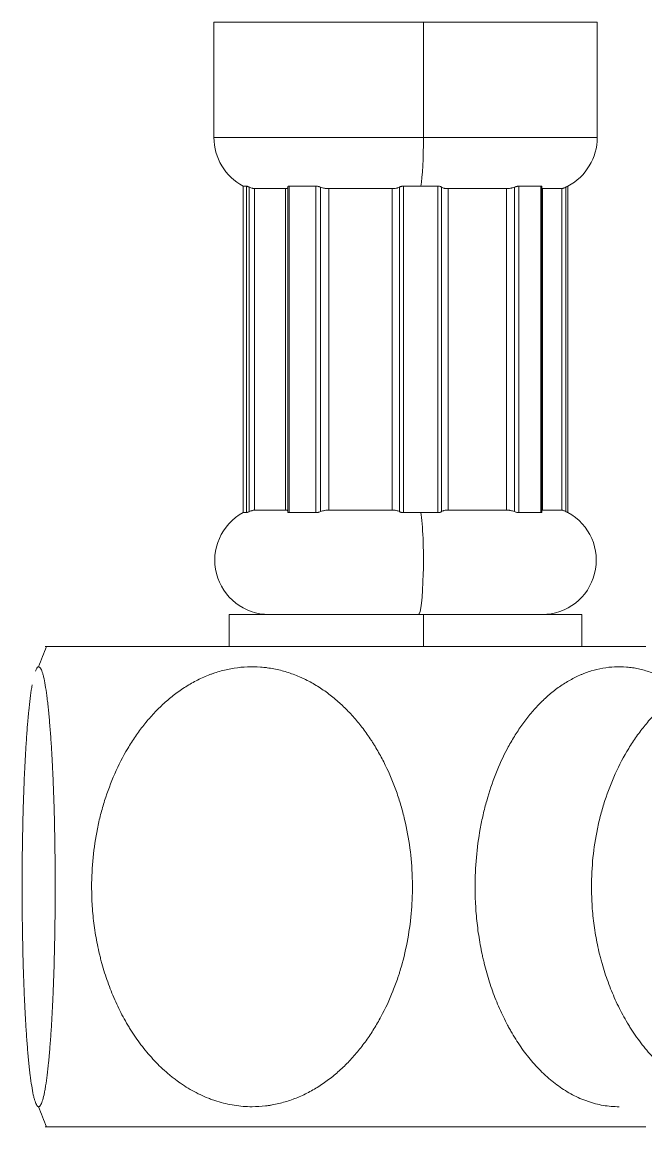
# Model space of a CAD drawing. Header units: millimetres. Extents: x 13479 to 14073, y 4989 to 5829.
# Drawn here: x 13571.82 to 13591.29, y 5077.61 to 5112.11 of the extents above; entities that cross this region are included whole.
import ezdxf

# ---------------------------------------------------------------- set-up
doc = ezdxf.new("R2010")
doc.units = ezdxf.units.MM

msp = doc.modelspace()

# ---------------------------------------------------------------- linework, layer by layer
at = {"linetype": 'Continuous', "lineweight": 18}
for p, q in [((13584.348, 5112.109), (13577.806, 5112.109)), ((13577.806, 5112.109), (13577.806, 5108.507)), ((13584.348, 5112.109), (13589.768, 5112.109)), ((13589.768, 5108.507), (13589.768, 5112.109)), ((13578.821, 5106.987), (13578.72, 5106.987)), ((13578.72, 5106.987), (13578.72, 5096.792)), ((13580.039, 5106.909), (13579.072, 5106.909)), ((13580.112, 5106.963), (13580.112, 5096.817)), ((13580.988, 5106.987), (13580.16, 5106.987)), ((13583.366, 5106.909), (13581.39, 5106.909)), ((13584.262, 5106.987), (13583.725, 5106.987)), ((13584.794, 5106.987), (13584.262, 5106.987)), ((13585.112, 5106.909), (13586.939, 5106.909)), ((13588.011, 5106.987), (13587.326, 5106.987)), ((13588.039, 5096.806), (13588.039, 5106.973)), ((13588.058, 5106.909), (13588.666, 5106.909)), ((13588.854, 5106.987), (13588.854, 5096.792)), ((13578.821, 5096.792), (13578.72, 5096.792)), ((13580.039, 5096.872), (13579.072, 5096.872)), ((13580.988, 5096.792), (13580.16, 5096.792)), ((13583.366, 5096.872), (13581.39, 5096.872)), ((13584.262, 5096.792), (13583.725, 5096.792)), ((13584.794, 5096.792), (13584.262, 5096.792)), ((13585.112, 5096.872), (13586.939, 5096.872)), ((13588.011, 5096.792), (13587.326, 5096.792)), ((13588.058, 5096.872), (13588.666, 5096.872)), ((13578.287, 5093.609), (13578.287, 5092.609)), ((13578.287, 5093.609), (13584.351, 5093.609)), ((13584.351, 5093.609), (13589.287, 5093.609)), ((13589.287, 5092.609), (13589.287, 5093.609)), ((13572.537, 5092.609), (13572.586, 5092.609)), ((13591.287, 5092.609), (13572.586, 5092.609)), ((13572.537, 5077.609), (13572.586, 5077.609)), ((13591.287, 5077.609), (13572.586, 5077.609))]:
    msp.add_line(p, q, dxfattribs=at)
at = {"linetype": 'Continuous', "lineweight": 13}
for p, q in [((13584.348, 5112.109), (13584.348, 5108.507)), ((13584.348, 5108.507), (13577.806, 5108.507)), ((13589.768, 5108.507), (13584.348, 5108.507)), ((13578.821, 5106.987), (13578.821, 5096.792)), ((13578.908, 5106.956), (13578.908, 5096.823)), ((13579.072, 5106.909), (13579.072, 5096.872)), ((13580.039, 5106.909), (13580.039, 5096.872)), ((13580.16, 5106.987), (13580.16, 5096.792)), ((13580.988, 5106.987), (13580.988, 5096.792)), ((13581.132, 5106.956), (13581.132, 5096.823)), ((13581.39, 5106.909), (13581.39, 5096.872)), ((13583.366, 5106.909), (13583.366, 5096.872)), ((13583.594, 5106.956), (13583.594, 5096.823)), ((13583.725, 5106.987), (13583.725, 5096.792)), ((13584.794, 5106.987), (13584.794, 5096.792)), ((13584.91, 5106.956), (13584.91, 5096.823)), ((13585.112, 5106.909), (13585.112, 5096.872)), ((13586.939, 5106.909), (13586.939, 5096.872)), ((13587.188, 5106.956), (13587.188, 5096.823)), ((13587.326, 5106.987), (13587.326, 5096.792)), ((13588.011, 5106.987), (13588.011, 5096.792)), ((13588.058, 5106.909), (13588.058, 5096.872)), ((13588.666, 5106.909), (13588.666, 5096.872)), ((13588.789, 5106.956), (13588.789, 5096.823)), ((13584.351, 5092.609), (13584.351, 5093.609))]:
    msp.add_line(p, q, dxfattribs=at)
at = {"linetype": 'Continuous', "lineweight": 18}
for centre, radius, start, end in [((13579.527, 5108.507), 1.721, 180, 242.0402), ((13588.047, 5108.507), 1.721, 297.9598, 0), ((13579.527, 5095.304), 1.693, 118.4679, 270), ((13588.047, 5095.304), 1.693, 270, 61.5321)]:
    msp.add_arc(centre, radius, start, end, dxfattribs=at)
at = {"linetype": 'Continuous', "lineweight": 13}
for centre, major_axis, ratio, start_param, end_param in [((13584.186, 5108.507), (0, 1.721), 0.093787, 3.629584, 4.712389), ((13584.186, 5095.304), (0, -1.693), 0.093787, 0, 2.644734), ((13590.507, 5085.109), (0, -19.5), 0.995592, 4.317598, 4.352391), ((13590.507, 5085.109), (0, -19.5), 0.995592, 5.072387, 5.10718)]:
    msp.add_ellipse(centre, major_axis=major_axis, ratio=ratio, start_param=start_param, end_param=end_param, dxfattribs=at)
at = {"linetype": 'Continuous', "lineweight": 18}
for points, degree, knots in [([(13578.908, 5106.956), (13578.898, 5106.961), (13578.887, 5106.965), (13578.869, 5106.972), (13578.86, 5106.976), (13578.845, 5106.981), (13578.838, 5106.983), (13578.827, 5106.986), (13578.823, 5106.987), (13578.821, 5106.987)], 3, [0, 0, 0, 0, 0.25, 0.25, 0.5, 0.5, 0.75, 0.75, 1, 1, 1, 1]), ([(13579.072, 5106.909), (13579.065, 5106.909), (13579.057, 5106.91), (13579.042, 5106.913), (13579.036, 5106.914), (13579.023, 5106.917), (13579.017, 5106.919), (13578.995, 5106.925), (13578.98, 5106.93), (13578.946, 5106.942), (13578.927, 5106.949), (13578.908, 5106.956)], 3, [0, 0, 0, 0, 0.25, 0.25, 0.375, 0.375, 0.5, 0.5, 0.75, 0.75, 1, 1, 1, 1]), ([(13580.115, 5106.944), (13580.115, 5106.941), (13580.115, 5106.938), (13580.113, 5106.933), (13580.112, 5106.93), (13580.108, 5106.925), (13580.105, 5106.923), (13580.096, 5106.917), (13580.087, 5106.914), (13580.071, 5106.911), (13580.066, 5106.91), (13580.053, 5106.909), (13580.046, 5106.909), (13580.039, 5106.909)], 3, [0, 0, 0, 0, 0.123773, 0.123773, 0.269811, 0.269811, 0.415849, 0.415849, 0.707924, 0.707924, 0.853962, 0.853962, 1, 1, 1, 1]), ([(13580.16, 5106.987), (13580.151, 5106.987), (13580.143, 5106.986), (13580.133, 5106.984), (13580.13, 5106.983), (13580.125, 5106.981), (13580.12, 5106.979), (13580.117, 5106.976), (13580.115, 5106.972), (13580.114, 5106.971), (13580.112, 5106.967), (13580.112, 5106.965), (13580.112, 5106.963)], 3, [0, 0, 0, 0, 0.288311, 0.288311, 0.432466, 0.432466, 0.576622, 0.720777, 0.720777, 0.864932, 0.864932, 1, 1, 1, 1]), ([(13581.132, 5106.956), (13581.12, 5106.961), (13581.108, 5106.965), (13581.084, 5106.972), (13581.071, 5106.976), (13581.046, 5106.981), (13581.034, 5106.983), (13581.01, 5106.986), (13580.998, 5106.987), (13580.988, 5106.987)], 3, [0, 0, 0, 0, 0.25, 0.25, 0.5, 0.5, 0.75, 0.75, 1, 1, 1, 1]), ([(13581.39, 5106.909), (13581.37, 5106.909), (13581.349, 5106.91), (13581.317, 5106.913), (13581.306, 5106.914), (13581.284, 5106.917), (13581.273, 5106.919), (13581.239, 5106.925), (13581.217, 5106.93), (13581.173, 5106.942), (13581.152, 5106.949), (13581.132, 5106.956)], 3, [0, 0, 0, 0, 0.25, 0.25, 0.375, 0.375, 0.5, 0.5, 0.75, 0.75, 1, 1, 1, 1]), ([(13583.594, 5106.956), (13583.581, 5106.949), (13583.566, 5106.942), (13583.541, 5106.933), (13583.532, 5106.93), (13583.514, 5106.925), (13583.504, 5106.923), (13583.475, 5106.917), (13583.454, 5106.914), (13583.422, 5106.911), (13583.411, 5106.91), (13583.388, 5106.909), (13583.377, 5106.909), (13583.366, 5106.909)], 3, [0, 0, 0, 0, 0.25, 0.25, 0.375, 0.375, 0.5, 0.5, 0.75, 0.75, 0.875, 0.875, 1, 1, 1, 1]), ([(13583.725, 5106.987), (13583.712, 5106.987), (13583.699, 5106.986), (13583.68, 5106.984), (13583.674, 5106.983), (13583.662, 5106.981), (13583.651, 5106.979), (13583.64, 5106.976), (13583.63, 5106.972), (13583.624, 5106.971), (13583.61, 5106.965), (13583.602, 5106.961), (13583.594, 5106.956)], 3, [0, 0, 0, 0, 0.25, 0.25, 0.375, 0.375, 0.5, 0.625, 0.625, 0.75, 0.75, 1, 1, 1, 1]), ([(13584.91, 5106.956), (13584.905, 5106.961), (13584.898, 5106.965), (13584.882, 5106.972), (13584.873, 5106.976), (13584.853, 5106.981), (13584.843, 5106.983), (13584.819, 5106.986), (13584.807, 5106.987), (13584.794, 5106.987)], 3, [0, 0, 0, 0, 0.25, 0.25, 0.5, 0.5, 0.75, 0.75, 1, 1, 1, 1]), ([(13585.112, 5106.909), (13585.09, 5106.909), (13585.069, 5106.91), (13585.039, 5106.913), (13585.029, 5106.914), (13585.01, 5106.917), (13585.001, 5106.919), (13584.976, 5106.925), (13584.96, 5106.93), (13584.932, 5106.942), (13584.92, 5106.949), (13584.91, 5106.956)], 3, [0, 0, 0, 0, 0.25, 0.25, 0.375, 0.375, 0.5, 0.5, 0.75, 0.75, 1, 1, 1, 1]), ([(13587.188, 5106.956), (13587.167, 5106.949), (13587.145, 5106.942), (13587.112, 5106.933), (13587.101, 5106.93), (13587.08, 5106.925), (13587.069, 5106.923), (13587.037, 5106.917), (13587.016, 5106.914), (13586.986, 5106.911), (13586.976, 5106.91), (13586.957, 5106.909), (13586.948, 5106.909), (13586.939, 5106.909)], 3, [0, 0, 0, 0, 0.25, 0.25, 0.375, 0.375, 0.5, 0.5, 0.75, 0.75, 0.875, 0.875, 1, 1, 1, 1]), ([(13587.326, 5106.987), (13587.316, 5106.987), (13587.306, 5106.986), (13587.29, 5106.984), (13587.284, 5106.983), (13587.273, 5106.981), (13587.261, 5106.979), (13587.249, 5106.976), (13587.237, 5106.972), (13587.231, 5106.971), (13587.212, 5106.965), (13587.2, 5106.961), (13587.188, 5106.956)], 3, [0, 0, 0, 0, 0.25, 0.25, 0.375, 0.375, 0.5, 0.625, 0.625, 0.75, 0.75, 1, 1, 1, 1]), ([(13588.039, 5106.973), (13588.039, 5106.975), (13588.038, 5106.977), (13588.036, 5106.981), (13588.033, 5106.983), (13588.024, 5106.986), (13588.018, 5106.987), (13588.011, 5106.987)], 3, [0, 0, 0, 0, 0.230331, 0.230331, 0.615165, 0.615165, 1, 1, 1, 1]), ([(13588.789, 5106.956), (13588.773, 5106.949), (13588.757, 5106.942), (13588.736, 5106.933), (13588.729, 5106.93), (13588.717, 5106.925), (13588.711, 5106.923), (13588.695, 5106.917), (13588.686, 5106.914), (13588.676, 5106.911), (13588.673, 5106.91), (13588.669, 5106.909), (13588.667, 5106.909), (13588.666, 5106.909)], 3, [0, 0, 0, 0, 0.25, 0.25, 0.375, 0.375, 0.5, 0.5, 0.75, 0.75, 0.875, 0.875, 1, 1, 1, 1]), ([(13588.854, 5106.987), (13588.853, 5106.987), (13588.852, 5106.986), (13588.847, 5106.984), (13588.845, 5106.983), (13588.841, 5106.981), (13588.836, 5106.979), (13588.83, 5106.976), (13588.823, 5106.972), (13588.819, 5106.971), (13588.808, 5106.965), (13588.799, 5106.961), (13588.789, 5106.956)], 3, [0, 0, 0, 0, 0.25, 0.25, 0.375, 0.375, 0.5, 0.625, 0.625, 0.75, 0.75, 1, 1, 1, 1]), ([(13578.821, 5096.792), (13578.823, 5096.792), (13578.827, 5096.792), (13578.835, 5096.795), (13578.838, 5096.796), (13578.845, 5096.798), (13578.852, 5096.8), (13578.86, 5096.803), (13578.869, 5096.807), (13578.873, 5096.809), (13578.887, 5096.814), (13578.898, 5096.819), (13578.908, 5096.823)], 3, [0, 0, 0, 0, 0.25, 0.25, 0.375, 0.375, 0.5, 0.625, 0.625, 0.75, 0.75, 1, 1, 1, 1]), ([(13578.908, 5096.823), (13578.927, 5096.831), (13578.945, 5096.838), (13578.971, 5096.847), (13578.979, 5096.85), (13578.995, 5096.855), (13579.002, 5096.857), (13579.024, 5096.863), (13579.036, 5096.866), (13579.052, 5096.87), (13579.056, 5096.87), (13579.065, 5096.871), (13579.069, 5096.872), (13579.072, 5096.872)], 3, [0, 0, 0, 0, 0.25, 0.25, 0.375, 0.375, 0.5, 0.5, 0.75, 0.75, 0.875, 0.875, 1, 1, 1, 1]), ([(13580.039, 5096.872), (13580.053, 5096.872), (13580.066, 5096.871), (13580.082, 5096.868), (13580.087, 5096.866), (13580.095, 5096.863), (13580.099, 5096.861), (13580.108, 5096.855), (13580.112, 5096.85), (13580.115, 5096.842), (13580.115, 5096.839), (13580.115, 5096.836)], 3, [0, 0, 0, 0, 0.292574, 0.292574, 0.438861, 0.438861, 0.585147, 0.585147, 0.877721, 0.877721, 1, 1, 1, 1]), ([(13580.112, 5096.816), (13580.112, 5096.814), (13580.112, 5096.812), (13580.114, 5096.807), (13580.117, 5096.803), (13580.125, 5096.798), (13580.13, 5096.795), (13580.143, 5096.792), (13580.151, 5096.792), (13580.16, 5096.792)], 3, [0, 0, 0, 0, 0.135608, 0.135608, 0.423739, 0.423739, 0.711869, 0.711869, 1, 1, 1, 1]), ([(13580.988, 5096.792), (13580.998, 5096.792), (13581.01, 5096.792), (13581.028, 5096.795), (13581.034, 5096.796), (13581.046, 5096.798), (13581.059, 5096.8), (13581.071, 5096.803), (13581.084, 5096.807), (13581.09, 5096.809), (13581.108, 5096.814), (13581.12, 5096.819), (13581.132, 5096.823)], 3, [0, 0, 0, 0, 0.25, 0.25, 0.375, 0.375, 0.5, 0.625, 0.625, 0.75, 0.75, 1, 1, 1, 1]), ([(13581.132, 5096.823), (13581.152, 5096.831), (13581.173, 5096.838), (13581.206, 5096.847), (13581.217, 5096.85), (13581.239, 5096.855), (13581.25, 5096.857), (13581.283, 5096.863), (13581.305, 5096.866), (13581.338, 5096.87), (13581.349, 5096.87), (13581.369, 5096.871), (13581.38, 5096.872), (13581.39, 5096.872)], 3, [0, 0, 0, 0, 0.25, 0.25, 0.375, 0.375, 0.5, 0.5, 0.75, 0.75, 0.875, 0.875, 1, 1, 1, 1]), ([(13583.366, 5096.872), (13583.388, 5096.872), (13583.411, 5096.871), (13583.443, 5096.868), (13583.454, 5096.866), (13583.474, 5096.863), (13583.485, 5096.861), (13583.514, 5096.855), (13583.532, 5096.85), (13583.566, 5096.838), (13583.581, 5096.831), (13583.594, 5096.823)], 3, [0, 0, 0, 0, 0.25, 0.25, 0.375, 0.375, 0.5, 0.5, 0.75, 0.75, 1, 1, 1, 1]), ([(13583.594, 5096.823), (13583.602, 5096.819), (13583.61, 5096.814), (13583.629, 5096.807), (13583.64, 5096.803), (13583.662, 5096.798), (13583.674, 5096.795), (13583.699, 5096.792), (13583.712, 5096.792), (13583.725, 5096.792)], 3, [0, 0, 0, 0, 0.25, 0.25, 0.5, 0.5, 0.75, 0.75, 1, 1, 1, 1]), ([(13584.794, 5096.792), (13584.807, 5096.792), (13584.819, 5096.792), (13584.836, 5096.795), (13584.842, 5096.796), (13584.853, 5096.798), (13584.863, 5096.8), (13584.873, 5096.803), (13584.882, 5096.807), (13584.886, 5096.809), (13584.898, 5096.814), (13584.905, 5096.819), (13584.91, 5096.823)], 3, [0, 0, 0, 0, 0.25, 0.25, 0.375, 0.375, 0.5, 0.625, 0.625, 0.75, 0.75, 1, 1, 1, 1]), ([(13584.91, 5096.823), (13584.92, 5096.831), (13584.932, 5096.838), (13584.953, 5096.847), (13584.96, 5096.85), (13584.976, 5096.855), (13584.984, 5096.857), (13585.01, 5096.863), (13585.028, 5096.866), (13585.058, 5096.87), (13585.069, 5096.87), (13585.09, 5096.871), (13585.101, 5096.872), (13585.112, 5096.872)], 3, [0, 0, 0, 0, 0.25, 0.25, 0.375, 0.375, 0.5, 0.5, 0.75, 0.75, 0.875, 0.875, 1, 1, 1, 1]), ([(13586.939, 5096.872), (13586.957, 5096.872), (13586.976, 5096.871), (13587.005, 5096.868), (13587.016, 5096.866), (13587.037, 5096.863), (13587.047, 5096.861), (13587.079, 5096.855), (13587.101, 5096.85), (13587.145, 5096.838), (13587.167, 5096.831), (13587.188, 5096.823)], 3, [0, 0, 0, 0, 0.25, 0.25, 0.375, 0.375, 0.5, 0.5, 0.75, 0.75, 1, 1, 1, 1]), ([(13587.188, 5096.823), (13587.2, 5096.819), (13587.212, 5096.814), (13587.236, 5096.807), (13587.249, 5096.803), (13587.273, 5096.798), (13587.284, 5096.795), (13587.306, 5096.792), (13587.316, 5096.792), (13587.326, 5096.792)], 3, [0, 0, 0, 0, 0.25, 0.25, 0.5, 0.5, 0.75, 0.75, 1, 1, 1, 1]), ([(13588.011, 5096.792), (13588.018, 5096.792), (13588.024, 5096.792), (13588.03, 5096.795), (13588.032, 5096.796), (13588.035, 5096.798), (13588.038, 5096.8), (13588.039, 5096.803), (13588.039, 5096.805), (13588.039, 5096.806), (13588.039, 5096.806)], 3, [0, 0, 0, 0, 0.383753, 0.383753, 0.575629, 0.575629, 0.767506, 0.959382, 0.959382, 1, 1, 1, 1]), ([(13588.038, 5096.87), (13588.04, 5096.87), (13588.041, 5096.871), (13588.047, 5096.871), (13588.052, 5096.872), (13588.058, 5096.872)], 3, [0, 0, 0, 0, 0.268264, 0.268264, 1, 1, 1, 1]), ([(13588.666, 5096.872), (13588.668, 5096.872), (13588.673, 5096.871), (13588.683, 5096.868), (13588.686, 5096.866), (13588.695, 5096.863), (13588.7, 5096.861), (13588.716, 5096.855), (13588.728, 5096.85), (13588.757, 5096.838), (13588.773, 5096.831), (13588.789, 5096.823)], 3, [0, 0, 0, 0, 0.25, 0.25, 0.375, 0.375, 0.5, 0.5, 0.75, 0.75, 1, 1, 1, 1]), ([(13588.789, 5096.823), (13588.799, 5096.819), (13588.808, 5096.814), (13588.823, 5096.807), (13588.83, 5096.803), (13588.841, 5096.798), (13588.846, 5096.795), (13588.852, 5096.792), (13588.853, 5096.792), (13588.854, 5096.792)], 3, [0, 0, 0, 0, 0.25, 0.25, 0.5, 0.5, 0.75, 0.75, 1, 1, 1, 1]), ([(13584.186, 5093.609), (13583.343, 5093.609), (13581.724, 5093.609), (13580.418, 5093.609), (13579.625, 5093.609), (13579.466, 5093.609), (13579.965, 5093.609), (13580.709, 5093.609), (13580.943, 5093.609)], 2, [0, 0, 0, 0.156802, 0.313605, 0.470407, 0.62721, 0.784012, 0.940815, 1, 1, 1]), ([(13584.186, 5093.611), (13584.464, 5093.611), (13584.739, 5093.611), (13585.273, 5093.611), (13585.533, 5093.611), (13586.026, 5093.611), (13586.259, 5093.611), (13586.692, 5093.611), (13586.891, 5093.611), (13587.246, 5093.611), (13587.403, 5093.611), (13587.668, 5093.611), (13587.776, 5093.611), (13587.94, 5093.611), (13587.996, 5093.611), (13588.04, 5093.611), (13588.048, 5093.611), (13588.047, 5093.611)], 3, [0, 0, 0, 0, 0.132509, 0.132509, 0.265018, 0.265018, 0.397527, 0.397527, 0.530036, 0.530036, 0.662545, 0.662545, 0.795053, 0.795053, 0.927562, 0.927562, 1, 1, 1, 1]), ([(13572.234, 5091.836), (13572.249, 5091.878), (13572.264, 5091.911), (13572.285, 5091.942), (13572.289, 5091.949), (13572.299, 5091.96), (13572.304, 5091.964), (13572.318, 5091.975), (13572.328, 5091.979), (13572.338, 5091.979)], 3, [0, 0, 0, 0, 0.4537, 0.4537, 0.590275, 0.590275, 0.72685, 0.72685, 1, 1, 1, 1]), ([(13572.338, 5091.979), (13572.357, 5091.979), (13572.376, 5091.964), (13572.413, 5091.908), (13572.432, 5091.866), (13572.459, 5091.783), (13572.468, 5091.752), (13572.482, 5091.701), (13572.486, 5091.683), (13572.495, 5091.645), (13572.5, 5091.626), (13572.522, 5091.524), (13572.539, 5091.432), (13572.571, 5091.227), (13572.587, 5091.115), (13572.61, 5090.931), (13572.617, 5090.868), (13572.628, 5090.769), (13572.632, 5090.735), (13572.639, 5090.667), (13572.643, 5090.633), (13572.66, 5090.459), (13572.673, 5090.313), (13572.698, 5090.008), (13572.71, 5089.85), (13572.732, 5089.522), (13572.743, 5089.352), (13572.755, 5089.133), (13572.757, 5089.088), (13572.762, 5088.999), (13572.769, 5088.865), (13572.775, 5088.73), (13572.788, 5088.456), (13572.795, 5088.27), (13572.809, 5087.893), (13572.815, 5087.701), (13572.824, 5087.41), (13572.826, 5087.312), (13572.83, 5087.164), (13572.831, 5087.114), (13572.833, 5087.015), (13572.834, 5086.966), (13572.84, 5086.717), (13572.843, 5086.518), (13572.848, 5086.117), (13572.853, 5085.716), (13572.854, 5085.312), (13572.854, 5085.008), (13572.854, 5084.856), (13572.853, 5084.703), (13572.852, 5084.602), (13572.852, 5084.551), (13572.85, 5084.296), (13572.846, 5083.893), (13572.839, 5083.496), (13572.831, 5083.103), (13572.826, 5082.908), (13572.816, 5082.522), (13572.809, 5082.331), (13572.799, 5082.047), (13572.795, 5081.953), (13572.79, 5081.813), (13572.788, 5081.766), (13572.784, 5081.673), (13572.782, 5081.627), (13572.771, 5081.399), (13572.762, 5081.22), (13572.743, 5080.872), (13572.733, 5080.703), (13572.71, 5080.375), (13572.699, 5080.216), (13572.683, 5080.024), (13572.68, 5079.986), (13572.673, 5079.91), (13572.67, 5079.873), (13572.66, 5079.762), (13572.653, 5079.691), (13572.632, 5079.482), (13572.618, 5079.352), (13572.588, 5079.108), (13572.572, 5078.995), (13572.551, 5078.865), (13572.547, 5078.84), (13572.539, 5078.791), (13572.534, 5078.767), (13572.521, 5078.697), (13572.513, 5078.654), (13572.487, 5078.534), (13572.469, 5078.466), (13572.433, 5078.355), (13572.414, 5078.313), (13572.39, 5078.277), (13572.386, 5078.27), (13572.376, 5078.259), (13572.371, 5078.255), (13572.357, 5078.244), (13572.347, 5078.24), (13572.338, 5078.24)], 3, [0, 0, 0, 0, 0.03125, 0.03125, 0.0625, 0.0625, 0.078125, 0.078125, 0.085937, 0.085937, 0.09375, 0.09375, 0.125, 0.125, 0.15625, 0.15625, 0.171875, 0.171875, 0.179687, 0.179687, 0.1875, 0.1875, 0.21875, 0.21875, 0.25, 0.25, 0.28125, 0.28125, 0.289062, 0.289062, 0.296875, 0.3125, 0.3125, 0.34375, 0.34375, 0.375, 0.375, 0.390625, 0.390625, 0.398437, 0.398437, 0.40625, 0.40625, 0.4375, 0.4375, 0.46875, 0.5, 0.5, 0.515625, 0.523437, 0.523437, 0.53125, 0.53125, 0.5625, 0.59375, 0.59375, 0.625, 0.625, 0.65625, 0.65625, 0.671875, 0.671875, 0.679687, 0.679687, 0.6875, 0.6875, 0.71875, 0.71875, 0.75, 0.75, 0.78125, 0.78125, 0.789062, 0.789062, 0.796875, 0.796875, 0.8125, 0.8125, 0.84375, 0.84375, 0.875, 0.875, 0.882812, 0.882812, 0.890625, 0.890625, 0.90625, 0.90625, 0.9375, 0.9375, 0.96875, 0.96875, 0.976562, 0.976562, 0.984375, 0.984375, 1, 1, 1, 1]), ([(13573.991, 5085.109), (13573.991, 5085.416), (13574.006, 5085.719), (13574.066, 5086.322), (13574.111, 5086.621), (13574.2, 5087.065), (13574.234, 5087.213), (13574.291, 5087.434), (13574.311, 5087.507), (13574.352, 5087.653), (13574.374, 5087.725), (13574.487, 5088.085), (13574.592, 5088.365), (13574.832, 5088.909), (13574.966, 5089.173), (13575.156, 5089.492), (13575.195, 5089.555), (13575.275, 5089.681), (13575.316, 5089.743), (13575.441, 5089.925), (13575.528, 5090.044), (13575.709, 5090.272), (13575.804, 5090.383), (13575.999, 5090.596), (13576.101, 5090.698), (13576.259, 5090.845), (13576.34, 5090.917), (13576.423, 5090.987), (13576.479, 5091.033), (13576.507, 5091.055), (13576.649, 5091.167), (13576.765, 5091.25), (13577.004, 5091.404), (13577.125, 5091.475), (13577.375, 5091.604), (13577.502, 5091.663), (13577.666, 5091.727), (13577.699, 5091.74), (13577.765, 5091.764), (13577.798, 5091.776), (13577.898, 5091.809), (13577.965, 5091.829), (13578.167, 5091.885), (13578.438, 5091.943), (13578.712, 5091.97), (13578.987, 5091.981), (13579.126, 5091.979), (13579.3, 5091.966), (13579.335, 5091.963), (13579.404, 5091.956), (13579.508, 5091.943), (13579.611, 5091.926), (13579.816, 5091.887), (13579.95, 5091.853), (13580.216, 5091.771), (13580.347, 5091.722), (13580.509, 5091.652), (13580.541, 5091.637), (13580.606, 5091.608), (13580.638, 5091.592), (13580.733, 5091.545), (13580.796, 5091.512), (13580.982, 5091.408), (13581.102, 5091.333), (13581.336, 5091.172), (13581.45, 5091.086), (13581.617, 5090.948), (13581.671, 5090.9), (13581.752, 5090.828), (13581.779, 5090.803), (13581.832, 5090.753), (13581.963, 5090.627), (13582.088, 5090.495), (13582.28, 5090.276), (13582.372, 5090.163), (13582.549, 5089.929), (13582.634, 5089.808), (13582.735, 5089.653), (13582.755, 5089.622), (13582.795, 5089.559), (13582.815, 5089.527), (13582.873, 5089.432), (13582.911, 5089.367), (13583.021, 5089.173), (13583.09, 5089.041), (13583.286, 5088.639), (13583.401, 5088.363), (13583.552, 5087.938), (13583.599, 5087.794), (13583.684, 5087.502), (13583.723, 5087.356), (13583.828, 5086.914), (13583.883, 5086.616), (13583.962, 5086.017), (13583.987, 5085.714), (13583.999, 5085.333), (13584.001, 5085.256), (13584.002, 5085.103), (13584.001, 5084.874), (13583.991, 5084.646), (13583.961, 5084.192), (13583.926, 5083.893), (13583.826, 5083.298), (13583.762, 5083.003), (13583.661, 5082.639), (13583.64, 5082.566), (13583.607, 5082.457), (13583.596, 5082.42), (13583.573, 5082.348), (13583.514, 5082.169), (13583.45, 5081.992), (13583.284, 5081.576), (13583.16, 5081.307), (13582.95, 5080.919), (13582.877, 5080.792), (13582.722, 5080.542), (13582.64, 5080.42), (13582.511, 5080.241), (13582.467, 5080.182), (13582.377, 5080.065), (13582.331, 5080.007), (13582.19, 5079.837), (13582.092, 5079.729), (13581.891, 5079.52), (13581.786, 5079.421), (13581.571, 5079.231), (13581.459, 5079.141), (13581.287, 5079.013), (13581.228, 5078.972), (13581.109, 5078.892), (13581.048, 5078.853), (13580.865, 5078.743), (13580.616, 5078.608), (13580.359, 5078.502), (13580.097, 5078.409), (13579.964, 5078.37), (13579.761, 5078.322), (13579.659, 5078.301), (13579.555, 5078.284), (13579.486, 5078.274), (13579.451, 5078.269), (13579.276, 5078.248), (13579.137, 5078.24), (13578.996, 5078.24)], 3, [0, 0, 0, 0, 0.03125, 0.03125, 0.0625, 0.0625, 0.078125, 0.078125, 0.085937, 0.085937, 0.09375, 0.09375, 0.125, 0.125, 0.15625, 0.15625, 0.164062, 0.164062, 0.171875, 0.171875, 0.1875, 0.1875, 0.203125, 0.203125, 0.21875, 0.21875, 0.226563, 0.230469, 0.230469, 0.234375, 0.234375, 0.25, 0.25, 0.265625, 0.265625, 0.28125, 0.28125, 0.285156, 0.285156, 0.289063, 0.289063, 0.296875, 0.296875, 0.3125, 0.328125, 0.328125, 0.34375, 0.34375, 0.347656, 0.347656, 0.351563, 0.359375, 0.359375, 0.375, 0.375, 0.390625, 0.390625, 0.394531, 0.394531, 0.398438, 0.398438, 0.40625, 0.40625, 0.421875, 0.421875, 0.4375, 0.4375, 0.445313, 0.445313, 0.449219, 0.449219, 0.453125, 0.46875, 0.46875, 0.484375, 0.484375, 0.5, 0.5, 0.503906, 0.503906, 0.507813, 0.507813, 0.515625, 0.515625, 0.53125, 0.53125, 0.5625, 0.5625, 0.578125, 0.578125, 0.59375, 0.59375, 0.625, 0.625, 0.65625, 0.65625, 0.664063, 0.664063, 0.671875, 0.6875, 0.6875, 0.71875, 0.71875, 0.75, 0.75, 0.757813, 0.757813, 0.761719, 0.761719, 0.765625, 0.78125, 0.78125, 0.8125, 0.8125, 0.828125, 0.828125, 0.84375, 0.84375, 0.851563, 0.851563, 0.859375, 0.859375, 0.875, 0.875, 0.890625, 0.890625, 0.90625, 0.90625, 0.914063, 0.914063, 0.921875, 0.921875, 0.9375, 0.953125, 0.953125, 0.96875, 0.96875, 0.976562, 0.980469, 0.980469, 0.984375, 0.984375, 1, 1, 1, 1]), ([(13585.957, 5085.109), (13585.957, 5085.415), (13585.97, 5085.719), (13586.024, 5086.321), (13586.064, 5086.62), (13586.144, 5087.065), (13586.175, 5087.212), (13586.225, 5087.433), (13586.243, 5087.506), (13586.28, 5087.652), (13586.3, 5087.724), (13586.401, 5088.084), (13586.495, 5088.364), (13586.71, 5088.908), (13586.831, 5089.172), (13587.001, 5089.491), (13587.036, 5089.554), (13587.107, 5089.68), (13587.144, 5089.741), (13587.257, 5089.924), (13587.335, 5090.042), (13587.497, 5090.271), (13587.581, 5090.381), (13587.757, 5090.594), (13587.848, 5090.697), (13587.99, 5090.844), (13588.062, 5090.916), (13588.137, 5090.986), (13588.187, 5091.032), (13588.212, 5091.054), (13588.339, 5091.166), (13588.443, 5091.249), (13588.657, 5091.403), (13588.766, 5091.474), (13588.99, 5091.603), (13589.104, 5091.662), (13589.25, 5091.726), (13589.28, 5091.739), (13589.339, 5091.763), (13589.369, 5091.775), (13589.459, 5091.808), (13589.519, 5091.829), (13589.7, 5091.884), (13589.943, 5091.943), (13590.188, 5091.97), (13590.435, 5091.981), (13590.559, 5091.979), (13590.716, 5091.966), (13590.747, 5091.963), (13590.809, 5091.956), (13590.902, 5091.944), (13590.994, 5091.927), (13591.178, 5091.888), (13591.298, 5091.854), (13591.537, 5091.772), (13591.654, 5091.723), (13591.8, 5091.653), (13591.829, 5091.639), (13591.886, 5091.609), (13591.915, 5091.594), (13592.001, 5091.547), (13592.057, 5091.514), (13592.223, 5091.41), (13592.331, 5091.335), (13592.542, 5091.174), (13592.644, 5091.088), (13592.793, 5090.95), (13592.842, 5090.903), (13592.915, 5090.83), (13592.939, 5090.806), (13592.986, 5090.756), (13593.032, 5090.707), (13593.077, 5090.657), (13593.098, 5090.633)], 3, [0, 0, 0, 0, 0.068413, 0.068413, 0.136827, 0.136827, 0.171034, 0.171034, 0.188137, 0.188137, 0.20524, 0.20524, 0.273654, 0.273654, 0.342067, 0.342067, 0.359171, 0.359171, 0.376274, 0.376274, 0.410481, 0.410481, 0.444688, 0.444688, 0.478894, 0.478894, 0.495998, 0.504549, 0.504549, 0.513101, 0.513101, 0.547308, 0.547308, 0.581515, 0.581515, 0.615721, 0.615721, 0.624273, 0.624273, 0.632825, 0.632825, 0.649928, 0.649928, 0.684135, 0.718342, 0.718342, 0.752548, 0.752548, 0.7611, 0.7611, 0.769652, 0.786755, 0.786755, 0.820962, 0.820962, 0.855169, 0.855169, 0.86372, 0.86372, 0.872272, 0.872272, 0.889375, 0.889375, 0.923582, 0.923582, 0.957789, 0.957789, 0.974892, 0.974892, 0.983444, 0.983444, 0.991996, 1, 1, 1, 1]), ([(13589.59, 5085.109), (13589.59, 5085.416), (13589.605, 5085.719), (13589.667, 5086.322), (13589.713, 5086.621), (13589.805, 5087.065), (13589.84, 5087.213), (13589.898, 5087.434), (13589.919, 5087.507), (13589.961, 5087.653), (13589.984, 5087.725), (13590.1, 5088.085), (13590.208, 5088.365), (13590.455, 5088.909), (13590.594, 5089.173), (13590.789, 5089.492), (13590.829, 5089.555), (13590.912, 5089.681), (13590.954, 5089.743), (13591.083, 5089.925), (13591.173, 5090.044), (13591.359, 5090.272), (13591.456, 5090.383), (13591.658, 5090.596), (13591.762, 5090.698), (13591.926, 5090.845), (13592.009, 5090.917), (13592.094, 5090.987), (13592.152, 5091.033), (13592.181, 5091.055), (13592.327, 5091.167), (13592.447, 5091.25), (13592.692, 5091.404), (13592.817, 5091.475), (13593.074, 5091.604), (13593.205, 5091.663), (13593.374, 5091.727), (13593.408, 5091.74), (13593.476, 5091.764), (13593.51, 5091.776), (13593.613, 5091.809), (13593.682, 5091.829), (13593.89, 5091.885), (13594.169, 5091.943), (13594.451, 5091.97), (13594.735, 5091.981), (13594.877, 5091.979), (13595.057, 5091.966), (13595.093, 5091.963), (13595.164, 5091.956), (13595.271, 5091.943), (13595.377, 5091.926), (13595.588, 5091.887), (13595.726, 5091.853), (13596, 5091.771), (13596.135, 5091.722), (13596.302, 5091.652), (13596.335, 5091.637), (13596.401, 5091.608), (13596.434, 5091.592), (13596.532, 5091.545), (13596.597, 5091.512), (13596.788, 5091.408), (13596.912, 5091.333), (13597.153, 5091.172), (13597.271, 5091.086), (13597.442, 5090.948), (13597.498, 5090.9), (13597.582, 5090.828), (13597.609, 5090.803), (13597.664, 5090.753), (13597.799, 5090.627), (13597.928, 5090.495), (13598.125, 5090.276), (13598.22, 5090.163), (13598.402, 5089.929), (13598.49, 5089.808), (13598.594, 5089.653), (13598.615, 5089.622), (13598.656, 5089.559), (13598.676, 5089.527), (13598.736, 5089.432), (13598.775, 5089.367), (13598.888, 5089.173), (13598.959, 5089.041), (13599.161, 5088.639), (13599.28, 5088.363), (13599.435, 5087.938), (13599.483, 5087.794), (13599.571, 5087.502), (13599.611, 5087.356), (13599.719, 5086.914), (13599.776, 5086.616), (13599.857, 5086.017), (13599.883, 5085.714), (13599.896, 5085.333), (13599.897, 5085.256), (13599.898, 5085.103), (13599.897, 5084.874), (13599.887, 5084.646), (13599.856, 5084.192), (13599.82, 5083.893), (13599.718, 5083.298), (13599.651, 5083.003), (13599.548, 5082.639), (13599.526, 5082.566), (13599.492, 5082.457), (13599.48, 5082.42), (13599.457, 5082.348), (13599.396, 5082.169), (13599.33, 5081.992), (13599.16, 5081.576), (13599.031, 5081.307), (13598.816, 5080.919), (13598.74, 5080.792), (13598.58, 5080.542), (13598.496, 5080.42), (13598.363, 5080.241), (13598.318, 5080.182), (13598.225, 5080.065), (13598.178, 5080.007), (13598.032, 5079.837), (13597.932, 5079.729), (13597.724, 5079.52), (13597.617, 5079.421), (13597.395, 5079.231), (13597.28, 5079.141), (13597.102, 5079.013), (13597.042, 5078.972), (13596.919, 5078.892), (13596.857, 5078.853), (13596.668, 5078.743), (13596.412, 5078.608), (13596.147, 5078.502), (13595.877, 5078.409), (13595.74, 5078.37), (13595.531, 5078.322), (13595.426, 5078.301), (13595.319, 5078.284), (13595.248, 5078.274), (13595.212, 5078.269), (13595.032, 5078.248), (13594.888, 5078.24), (13594.744, 5078.24)], 3, [0, 0, 0, 0, 0.03125, 0.03125, 0.0625, 0.0625, 0.078125, 0.078125, 0.085937, 0.085937, 0.09375, 0.09375, 0.125, 0.125, 0.15625, 0.15625, 0.164062, 0.164062, 0.171875, 0.171875, 0.1875, 0.1875, 0.203125, 0.203125, 0.21875, 0.21875, 0.226563, 0.230469, 0.230469, 0.234375, 0.234375, 0.25, 0.25, 0.265625, 0.265625, 0.28125, 0.28125, 0.285156, 0.285156, 0.289063, 0.289063, 0.296875, 0.296875, 0.3125, 0.328125, 0.328125, 0.34375, 0.34375, 0.347656, 0.347656, 0.351563, 0.359375, 0.359375, 0.375, 0.375, 0.390625, 0.390625, 0.394531, 0.394531, 0.398438, 0.398438, 0.40625, 0.40625, 0.421875, 0.421875, 0.4375, 0.4375, 0.445313, 0.445313, 0.449219, 0.449219, 0.453125, 0.46875, 0.46875, 0.484375, 0.484375, 0.5, 0.5, 0.503906, 0.503906, 0.507813, 0.507813, 0.515625, 0.515625, 0.53125, 0.53125, 0.5625, 0.5625, 0.578125, 0.578125, 0.59375, 0.59375, 0.625, 0.625, 0.65625, 0.65625, 0.664063, 0.664063, 0.671875, 0.6875, 0.6875, 0.71875, 0.71875, 0.75, 0.75, 0.757813, 0.757813, 0.761719, 0.761719, 0.765625, 0.78125, 0.78125, 0.8125, 0.8125, 0.828125, 0.828125, 0.84375, 0.84375, 0.851563, 0.851563, 0.859375, 0.859375, 0.875, 0.875, 0.890625, 0.890625, 0.90625, 0.90625, 0.914063, 0.914063, 0.921875, 0.921875, 0.9375, 0.953125, 0.953125, 0.96875, 0.96875, 0.976562, 0.980469, 0.980469, 0.984375, 0.984375, 1, 1, 1, 1]), ([(13572.338, 5078.24), (13572.318, 5078.24), (13572.299, 5078.255), (13572.262, 5078.311), (13572.243, 5078.353), (13572.216, 5078.436), (13572.207, 5078.467), (13572.193, 5078.518), (13572.189, 5078.536), (13572.18, 5078.574), (13572.175, 5078.593), (13572.153, 5078.695), (13572.136, 5078.787), (13572.104, 5078.992), (13572.088, 5079.104), (13572.065, 5079.288), (13572.058, 5079.351), (13572.047, 5079.45), (13572.043, 5079.484), (13572.036, 5079.552), (13572.032, 5079.586), (13572.015, 5079.76), (13572.002, 5079.906), (13571.977, 5080.211), (13571.965, 5080.369), (13571.943, 5080.697), (13571.932, 5080.867), (13571.92, 5081.086), (13571.918, 5081.131), (13571.913, 5081.22), (13571.906, 5081.354), (13571.9, 5081.489), (13571.887, 5081.763), (13571.88, 5081.949), (13571.866, 5082.326), (13571.86, 5082.517), (13571.851, 5082.809), (13571.849, 5082.907), (13571.845, 5083.055), (13571.844, 5083.104), (13571.842, 5083.204), (13571.841, 5083.253), (13571.836, 5083.502), (13571.832, 5083.701), (13571.827, 5084.102), (13571.823, 5084.503), (13571.821, 5084.907), (13571.821, 5085.211), (13571.821, 5085.363), (13571.822, 5085.516), (13571.823, 5085.617), (13571.823, 5085.668), (13571.825, 5085.923), (13571.829, 5086.326), (13571.836, 5086.723), (13571.844, 5087.116), (13571.849, 5087.311), (13571.86, 5087.697), (13571.866, 5087.888), (13571.876, 5088.172), (13571.88, 5088.266), (13571.885, 5088.406), (13571.887, 5088.453), (13571.891, 5088.546), (13571.893, 5088.592), (13571.904, 5088.82), (13571.913, 5088.999), (13571.932, 5089.347), (13571.943, 5089.516), (13571.965, 5089.844), (13571.976, 5090.003), (13571.992, 5090.195), (13571.995, 5090.233), (13572.002, 5090.309), (13572.005, 5090.346), (13572.015, 5090.456), (13572.022, 5090.528), (13572.043, 5090.736), (13572.057, 5090.867), (13572.087, 5091.111), (13572.103, 5091.224), (13572.124, 5091.354), (13572.128, 5091.379), (13572.133, 5091.408), (13572.134, 5091.412), (13572.134, 5091.416)], 3, [0, 0, 0, 0, 0.035344, 0.035344, 0.070689, 0.070689, 0.088361, 0.088361, 0.097197, 0.097197, 0.106033, 0.106033, 0.141378, 0.141378, 0.176722, 0.176722, 0.194394, 0.194394, 0.20323, 0.20323, 0.212067, 0.212067, 0.247411, 0.247411, 0.282755, 0.282755, 0.3181, 0.3181, 0.326936, 0.326936, 0.335772, 0.353444, 0.353444, 0.388789, 0.388789, 0.424133, 0.424133, 0.441805, 0.441805, 0.450642, 0.450642, 0.459478, 0.459478, 0.494822, 0.494822, 0.530166, 0.565511, 0.565511, 0.583183, 0.592019, 0.592019, 0.600855, 0.600855, 0.6362, 0.671544, 0.671544, 0.706889, 0.706889, 0.742233, 0.742233, 0.759905, 0.759905, 0.768741, 0.768741, 0.777578, 0.777578, 0.812922, 0.812922, 0.848266, 0.848266, 0.883611, 0.883611, 0.892447, 0.892447, 0.901283, 0.901283, 0.918955, 0.918955, 0.9543, 0.9543, 0.989644, 0.989644, 0.99848, 0.99848, 1, 1, 1, 1]), ([(13573.991, 5085.109), (13573.991, 5084.905), (13574.004, 5084.499), (13574.064, 5083.897), (13574.131, 5083.499), (13574.19, 5083.203), (13574.223, 5083.055), (13574.259, 5082.907), (13574.285, 5082.809), (13574.298, 5082.76), (13574.365, 5082.516), (13574.425, 5082.325), (13574.559, 5081.948), (13574.632, 5081.763), (13574.792, 5081.4), (13574.879, 5081.222), (13575.019, 5080.961), (13575.068, 5080.875), (13575.144, 5080.747), (13575.17, 5080.705), (13575.222, 5080.621), (13575.249, 5080.579), (13575.384, 5080.372), (13575.499, 5080.213), (13575.74, 5079.908), (13575.868, 5079.762), (13576.135, 5079.485), (13576.276, 5079.354), (13576.461, 5079.2), (13576.499, 5079.17), (13576.575, 5079.111), (13576.689, 5079.024), (13576.806, 5078.943), (13577.044, 5078.789), (13577.208, 5078.697), (13577.462, 5078.576), (13577.547, 5078.538), (13577.678, 5078.487), (13577.722, 5078.47), (13577.811, 5078.439), (13577.855, 5078.424), (13578.079, 5078.354), (13578.26, 5078.312), (13578.625, 5078.255), (13578.81, 5078.24), (13578.996, 5078.24)], 3, [0, 0, 0, 0, 0.0625, 0.125, 0.1875, 0.1875, 0.21875, 0.234375, 0.234375, 0.25, 0.25, 0.3125, 0.3125, 0.375, 0.375, 0.4375, 0.4375, 0.46875, 0.46875, 0.484375, 0.484375, 0.5, 0.5, 0.5625, 0.5625, 0.625, 0.625, 0.6875, 0.6875, 0.703125, 0.703125, 0.71875, 0.75, 0.75, 0.8125, 0.8125, 0.84375, 0.84375, 0.859375, 0.859375, 0.875, 0.875, 0.9375, 0.9375, 1, 1, 1, 1]), ([(13585.957, 5085.109), (13585.957, 5084.905), (13585.969, 5084.499), (13586.022, 5083.896), (13586.082, 5083.498), (13586.136, 5083.201), (13586.165, 5083.053), (13586.198, 5082.905), (13586.22, 5082.807), (13586.232, 5082.758), (13586.293, 5082.514), (13586.347, 5082.322), (13586.467, 5081.945), (13586.532, 5081.76), (13586.676, 5081.397), (13586.754, 5081.219), (13586.881, 5080.958), (13586.924, 5080.871), (13586.993, 5080.744), (13587.016, 5080.701), (13587.063, 5080.617), (13587.087, 5080.575), (13587.209, 5080.368), (13587.311, 5080.209), (13587.529, 5079.904), (13587.643, 5079.758), (13587.883, 5079.482), (13588.01, 5079.35), (13588.176, 5079.197), (13588.21, 5079.166), (13588.278, 5079.107), (13588.381, 5079.02), (13588.486, 5078.939), (13588.7, 5078.785), (13588.847, 5078.693), (13589.075, 5078.573), (13589.152, 5078.536), (13589.269, 5078.484), (13589.309, 5078.468), (13589.389, 5078.437), (13589.429, 5078.422), (13589.629, 5078.352), (13589.792, 5078.31), (13590.12, 5078.254), (13590.285, 5078.24), (13590.453, 5078.24)], 3, [0, 0, 0, 0, 0.0625, 0.125, 0.1875, 0.1875, 0.21875, 0.234375, 0.234375, 0.25, 0.25, 0.3125, 0.3125, 0.375, 0.375, 0.4375, 0.4375, 0.46875, 0.46875, 0.484375, 0.484375, 0.5, 0.5, 0.5625, 0.5625, 0.625, 0.625, 0.6875, 0.6875, 0.703125, 0.703125, 0.71875, 0.75, 0.75, 0.8125, 0.8125, 0.84375, 0.84375, 0.859375, 0.859375, 0.875, 0.875, 0.9375, 0.9375, 1, 1, 1, 1]), ([(13589.59, 5085.109), (13589.59, 5084.905), (13589.603, 5084.499), (13589.665, 5083.897), (13589.733, 5083.499), (13589.795, 5083.203), (13589.828, 5083.055), (13589.866, 5082.907), (13589.892, 5082.809), (13589.905, 5082.76), (13589.975, 5082.516), (13590.037, 5082.325), (13590.174, 5081.948), (13590.25, 5081.763), (13590.414, 5081.4), (13590.504, 5081.222), (13590.649, 5080.961), (13590.699, 5080.875), (13590.777, 5080.747), (13590.803, 5080.705), (13590.857, 5080.621), (13590.885, 5080.579), (13591.024, 5080.372), (13591.142, 5080.213), (13591.391, 5079.908), (13591.522, 5079.762), (13591.798, 5079.485), (13591.943, 5079.354), (13592.133, 5079.2), (13592.172, 5079.17), (13592.25, 5079.111), (13592.368, 5079.024), (13592.489, 5078.943), (13592.734, 5078.789), (13592.902, 5078.697), (13593.163, 5078.576), (13593.252, 5078.538), (13593.386, 5078.487), (13593.432, 5078.47), (13593.523, 5078.439), (13593.569, 5078.424), (13593.799, 5078.354), (13593.985, 5078.312), (13594.362, 5078.255), (13594.552, 5078.24), (13594.744, 5078.24)], 3, [0, 0, 0, 0, 0.0625, 0.125, 0.1875, 0.1875, 0.21875, 0.234375, 0.234375, 0.25, 0.25, 0.3125, 0.3125, 0.375, 0.375, 0.4375, 0.4375, 0.46875, 0.46875, 0.484375, 0.484375, 0.5, 0.5, 0.5625, 0.5625, 0.625, 0.625, 0.6875, 0.6875, 0.703125, 0.703125, 0.71875, 0.75, 0.75, 0.8125, 0.8125, 0.84375, 0.84375, 0.859375, 0.859375, 0.875, 0.875, 0.9375, 0.9375, 1, 1, 1, 1])]:
    msp.add_open_spline(points, degree=degree, knots=knots, dxfattribs=at)
msp.add_open_spline([(13588.058, 5106.909), (13588.049, 5106.909), (13588.041, 5106.909), (13588.035, 5106.911)], degree=3, dxfattribs=at)

doc.saveas('drawing.dxf')
